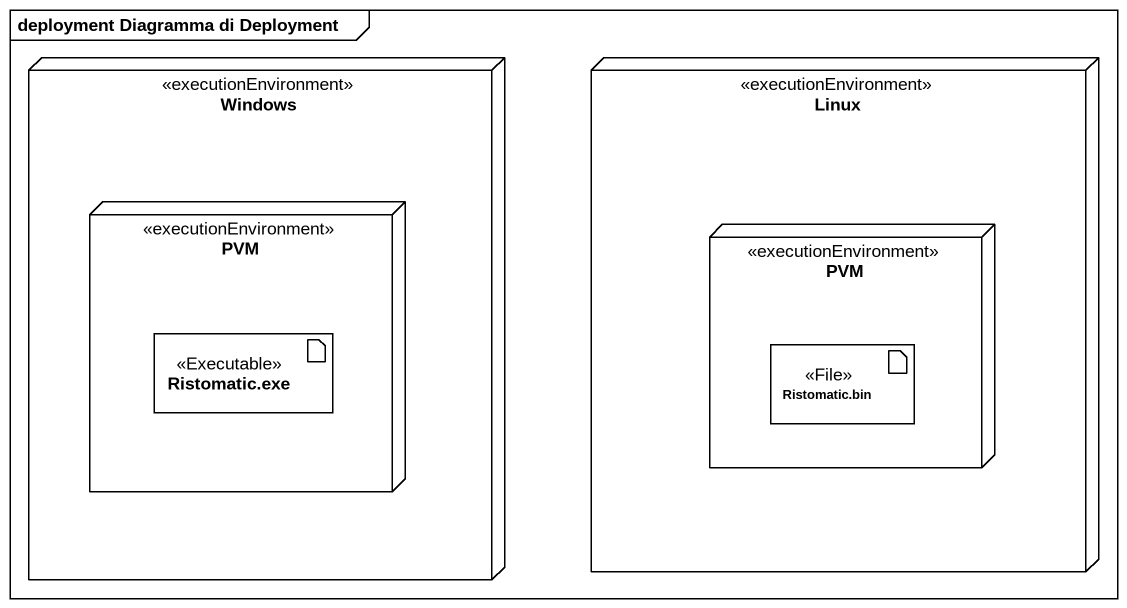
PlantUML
@startuml
mainframe deployment Diagramma di Deployment
node Windows <<executionEnvironment>> {
  node PVM <<executionEnvironment>> {
    artifact "Ristomatic.exe" as Ristomatic_exe <<Executable>>
  }
}
node Linux <<executionEnvironment>> {
  node "PVM" as PVM_2 <<executionEnvironment>> {
    artifact "Ristomatic.bin" as Ristomatic_bin <<File>>
  }
}
@enduml
